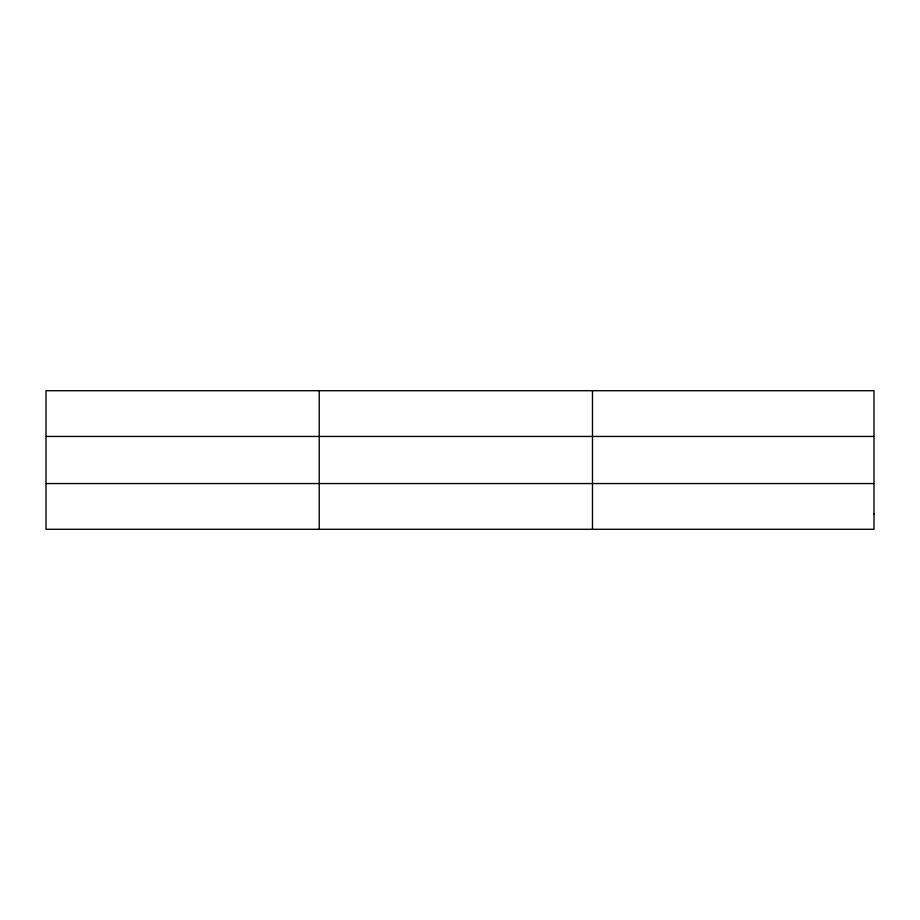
<?xml version="1.0" encoding="UTF-8"?>
<svg xmlns="http://www.w3.org/2000/svg" width="920" height="920" viewBox="0 0 920 920"><rect width="100%" height="100%" fill="white"/><g stroke="black" fill="none" stroke-linecap="round" stroke-linejoin="round"><path stroke-width="1.38" d="M319.24 390.712L319.24 529.287M592.48 390.712L592.48 529.287M46 436.448L874 436.448M46 483.552L874 483.552M874 514.038L874 529.287L46 529.287L46 390.712L874 390.712L874 514.038"/></g></svg>
